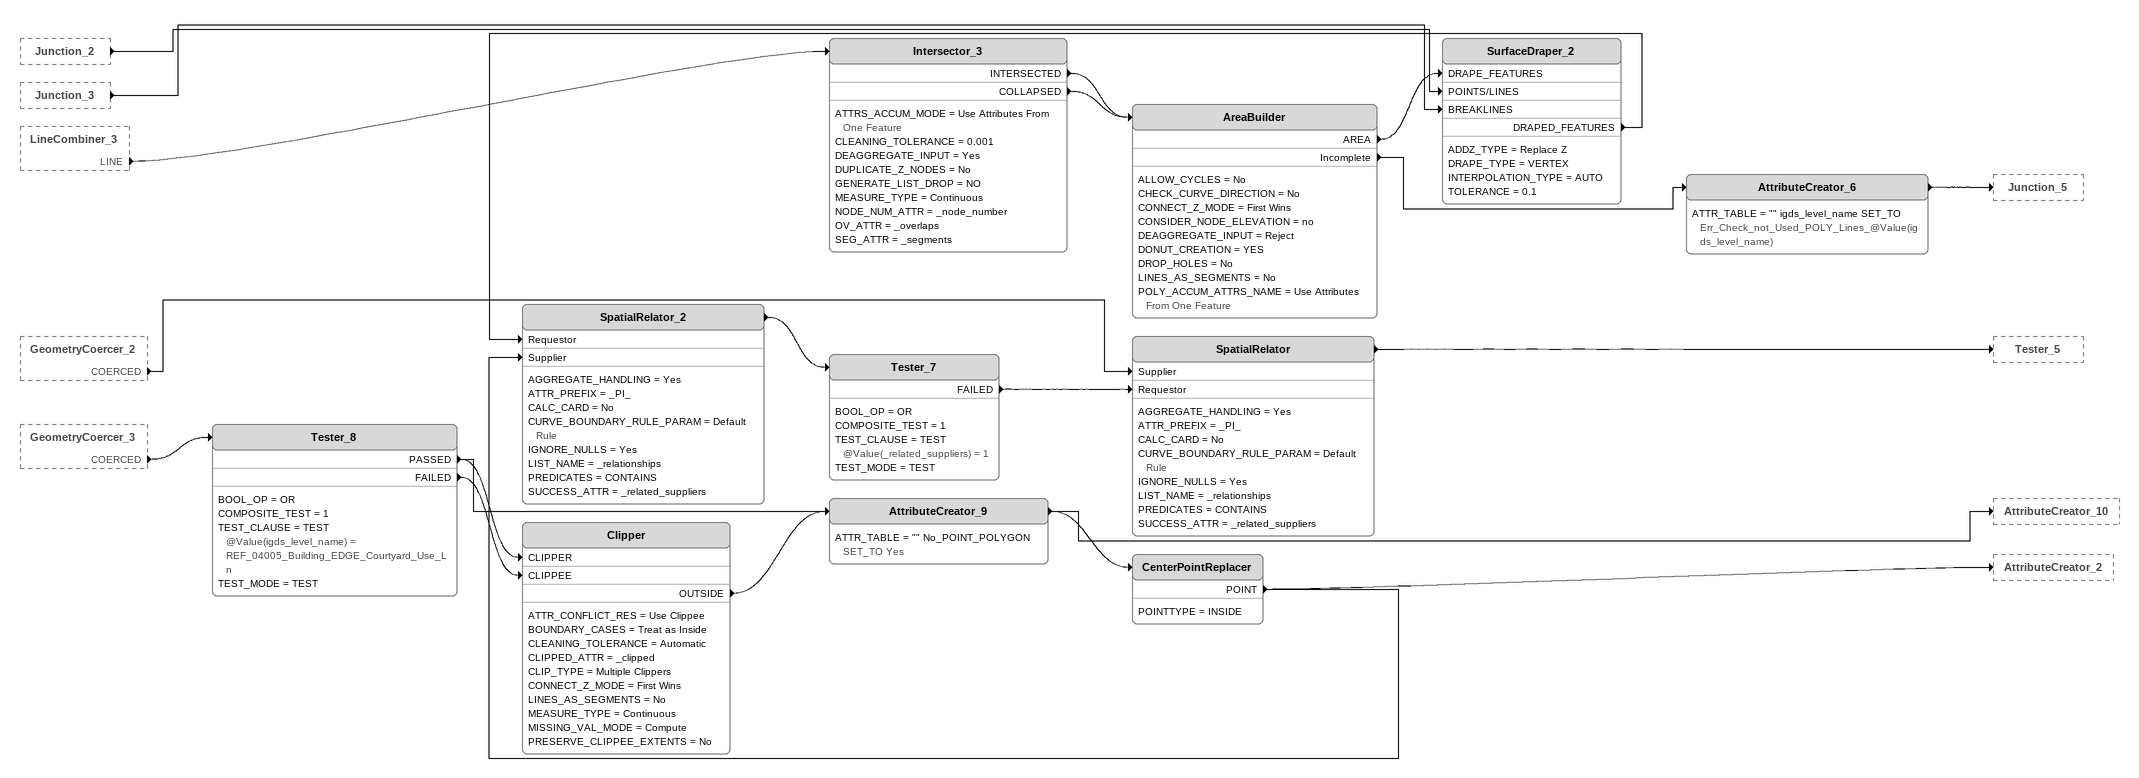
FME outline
Junction_2 [outside]
    -> SurfaceDraper_2 [POINTS/LINES]
Junction_3 [outside]
    -> SurfaceDraper_2 [BREAKLINES]
LineCombiner_3 [outside]
    LINE -> Intersector_3
GeometryCoercer_2 [outside]
    COERCED -> SpatialRelator [Supplier]
GeometryCoercer_3 [outside]
    COERCED -> Tester_8
Intersector_3
    ATTRS_ACCUM_MODE = Use Attributes From One Feature
    CLEANING_TOLERANCE = 0.001
    DEAGGREGATE_INPUT = Yes
    DUPLICATE_Z_NODES = No
    GENERATE_LIST_DROP = NO
    MEASURE_TYPE = Continuous
    NODE_NUM_ATTR = _node_number
    OV_ATTR = _overlaps
    SEG_ATTR = _segments
    INTERSECTED -> AreaBuilder
    COLLAPSED -> AreaBuilder
AreaBuilder
    ALLOW_CYCLES = No
    CHECK_CURVE_DIRECTION = No
    CONNECT_Z_MODE = First Wins
    CONSIDER_NODE_ELEVATION = no
    DEAGGREGATE_INPUT = Reject
    DONUT_CREATION = YES
    DROP_HOLES = No
    LINES_AS_SEGMENTS = No
    POLY_ACCUM_ATTRS_NAME = Use Attributes From One Feature
    AREA -> SurfaceDraper_2 [DRAPE_FEATURES]
    Incomplete -> AttributeCreator_6
SurfaceDraper_2
    ADDZ_TYPE = Replace Z
    DRAPE_TYPE = VERTEX
    INTERPOLATION_TYPE = AUTO
    TOLERANCE = 0.1
    DRAPED_FEATURES -> SpatialRelator_2 [Requestor]
AttributeCreator_6
    ATTR_TABLE = "" igds_level_name SET_TO Err_Check_not_Used_POLY_Lines_@Value(igds_level_name)
    -> Junction_5
Tester_8
    BOOL_OP = OR
    COMPOSITE_TEST = 1
    TEST_CLAUSE = TEST @Value(igds_level_name) = REF_04005_Building_EDGE_Courtyard_Use_Ln
    TEST_MODE = TEST
    PASSED -> Clipper [CLIPPER]
    PASSED -> AttributeCreator_9
    FAILED -> Clipper [CLIPPEE]
Clipper
    ATTR_CONFLICT_RES = Use Clippee
    BOUNDARY_CASES = Treat as Inside
    CLEANING_TOLERANCE = Automatic
    CLIPPED_ATTR = _clipped
    CLIP_TYPE = Multiple Clippers
    CONNECT_Z_MODE = First Wins
    LINES_AS_SEGMENTS = No
    MEASURE_TYPE = Continuous
    MISSING_VAL_MODE = Compute
    PRESERVE_CLIPPEE_EXTENTS = No
    OUTSIDE -> AttributeCreator_9
AttributeCreator_9
    ATTR_TABLE = "" No_POINT_POLYGON SET_TO Yes
    -> CenterPointReplacer
    -> AttributeCreator_10
CenterPointReplacer
    POINTTYPE = INSIDE
    POINT -> SpatialRelator_2 [Supplier]
    POINT -> AttributeCreator_2
SpatialRelator_2
    AGGREGATE_HANDLING = Yes
    ATTR_PREFIX = _PI_
    CALC_CARD = No
    CURVE_BOUNDARY_RULE_PARAM = Default Rule
    IGNORE_NULLS = Yes
    LIST_NAME = _relationships
    PREDICATES = CONTAINS
    SUCCESS_ATTR = _related_suppliers
    -> Tester_7
Tester_7
    BOOL_OP = OR
    COMPOSITE_TEST = 1
    TEST_CLAUSE = TEST @Value(_related_suppliers) = 1
    TEST_MODE = TEST
    FAILED -> SpatialRelator [Requestor]
SpatialRelator
    AGGREGATE_HANDLING = Yes
    ATTR_PREFIX = _PI_
    CALC_CARD = No
    CURVE_BOUNDARY_RULE_PARAM = Default Rule
    IGNORE_NULLS = Yes
    LIST_NAME = _relationships
    PREDICATES = CONTAINS
    SUCCESS_ATTR = _related_suppliers
    -> Tester_5
